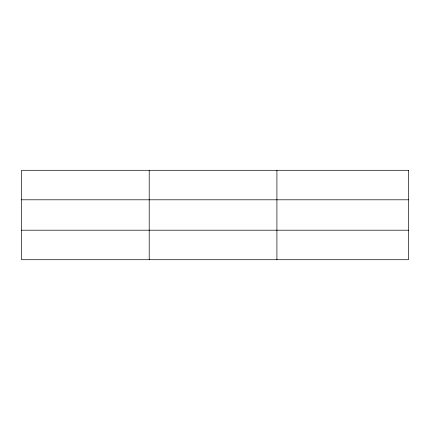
<?xml version="1.0" encoding="UTF-8"?>
<svg xmlns="http://www.w3.org/2000/svg" width="430" height="430" viewBox="0 0 430 430"><rect width="100%" height="100%" fill="white"/><g stroke="black" fill="none" stroke-linecap="round" stroke-linejoin="round"><path stroke-width="0.64" d="M149.21 170.291L149.21 259.709M276.92 170.291L276.92 259.709M21.5 199.799L408.5 199.799M21.5 230.2L408.5 230.2M408.5 170.291L408.5 259.709L21.5 259.709L21.5 170.291L408.5 170.291"/></g></svg>
